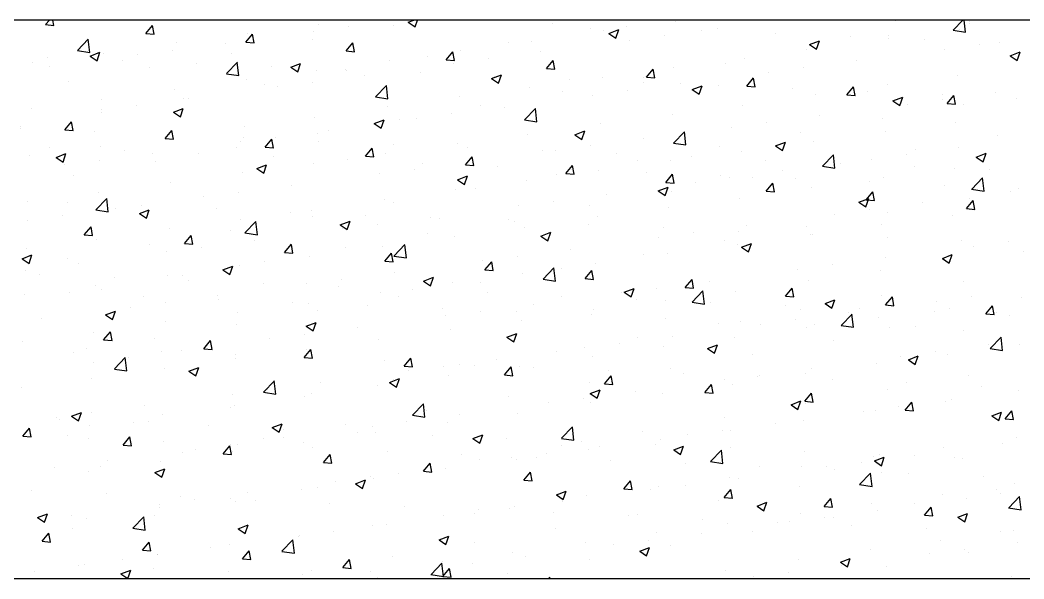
# Model space of a CAD drawing. Header units: millimetres. Extents: x 331487 to 517269, y 198509 to 399936.
# Drawn here: x 430944 to 431663, y 339696 to 340096 of the extents above; entities that cross this region are included whole.
import ezdxf

# ---------------------------------------------------------------- set-up
doc = ezdxf.new("R2010")
doc.units = ezdxf.units.MM
doc.header["$MEASUREMENT"] = 0
doc.layers.add('COLUMN', color=6, linetype='Continuous')

msp = doc.modelspace()

# ---------------------------------------------------------------- linework, layer by layer
at = {"layer": 'COLUMN'}
for p, q in [((448979.83, 340095.96), (420204.35, 340095.96)), ((448984.26, 339695.96), (420604.35, 339695.96))]:
    msp.add_line(p, q, dxfattribs=at)
at = {"layer": 'COLUMN', "color": 2, "linetype": 'Continuous'}
for p, q in [((430962.67, 340092.69), (430965.41, 340095.96)), ((430962.67, 340092.69), (430968.65, 340092.17)), ((430968.64, 340092.16), (430967.94, 340095.96)), ((431034.39, 340086.42), (431039.21, 340092.16)), ((431040.37, 340085.89), (431039.21, 340092.16)), ((431157.99, 340093.07), (431157.99, 340093.07)), ((431212.18, 340091.95), (431212.18, 340091.95)), ((431222.36, 340094.45), (431226.28, 340095.96)), ((431222.36, 340094.45), (431227.34, 340091.1)), ((431227.33, 340091.1), (431228.97, 340095.96)), ((431271.96, 340095.56), (431271.96, 340095.56)), ((431325.34, 340093.3), (431325.34, 340093.3)), ((431413.85, 340095.26), (431413.85, 340095.26)), ((431571.17, 340095.46), (431571.17, 340095.46)), ((431612.58, 340088.83), (431619.42, 340095.96)), ((431621.44, 340087.42), (431620.45, 340095.96)), ((431624.25, 340095.06), (431624.25, 340095.06)), ((431624.55, 340093.2), (431624.55, 340093.2)), ((431034.39, 340086.42), (431040.37, 340085.89)), ((431106.12, 340080.14), (431110.94, 340085.89)), ((431107.48, 340086.67), (431107.48, 340086.67)), ((431112.09, 340079.61), (431110.94, 340085.88)), ((431154.78, 340087.74), (431154.78, 340087.74)), ((431179.82, 340091.04), (431179.82, 340091.04)), ((431352.78, 340090.02), (431352.78, 340090.02)), ((431362.51, 340088.22), (431362.51, 340088.22)), ((431366.08, 340086.44), (431373.08, 340089.13)), ((431366.08, 340086.44), (431371.05, 340083.09)), ((431371.05, 340083.09), (431373.07, 340089.13)), ((431378.72, 340091.05), (431378.72, 340091.05)), ((431405.63, 340084.79), (431405.63, 340084.79)), ((431432.1, 340088.79), (431432.1, 340088.79)), ((431443.51, 340089.77), (431443.51, 340089.77)), ((431485.49, 340086.54), (431485.49, 340086.54)), ((431538.87, 340084.28), (431538.87, 340084.28)), ((431565.93, 340085.05), (431565.93, 340085.05)), ((431612.55, 340088.79), (431621.44, 340087.41)), ((431616.94, 340089.32), (431616.94, 340089.32)), ((430985.49, 340074.18), (430993.28, 340082.29)), ((430994.35, 340072.76), (430993.25, 340082.26)), ((431056.14, 340079.63), (431056.14, 340079.63)), ((431091.63, 340079.43), (431091.63, 340079.43)), ((431106.12, 340080.14), (431112.1, 340079.62)), ((431153.87, 340081.94), (431153.87, 340081.94)), ((431177.85, 340073.87), (431182.67, 340079.61)), ((431183.82, 340073.34), (431182.66, 340079.6)), ((431294.46, 340080.01), (431294.46, 340080.01)), ((431310.57, 340080.73), (431310.57, 340080.73)), ((431380.6, 340081.49), (431380.6, 340081.49)), ((431509.79, 340078.44), (431516.79, 340081.12)), ((431509.79, 340078.44), (431514.76, 340075.08)), ((431514.76, 340075.08), (431516.79, 340081.12)), ((431566.43, 340082.91), (431566.43, 340082.91)), ((431592.25, 340082.03), (431592.25, 340082.03)), ((431631.45, 340078.54), (431631.45, 340078.54)), ((431645.63, 340079.77), (431645.63, 340079.77)), ((430985.46, 340074.14), (430994.35, 340072.76)), ((430994.63, 340070.21), (431001.63, 340072.9)), ((430994.63, 340070.21), (430999.6, 340066.85)), ((430999.6, 340066.85), (431001.63, 340072.9)), ((431004.2, 340072.13), (431004.2, 340072.13)), ((431028.72, 340071.14), (431028.72, 340071.14)), ((431053.75, 340074.44), (431053.75, 340074.44)), ((431095.55, 340071.93), (431095.55, 340071.93)), ((431177.85, 340073.87), (431183.82, 340073.34)), ((431236.15, 340070), (431236.15, 340070)), ((431249.57, 340067.59), (431254.39, 340073.34)), ((431255.55, 340067.06), (431254.39, 340073.33)), ((431260.06, 340074.32), (431260.06, 340074.32)), ((431317.44, 340073.18), (431317.44, 340073.18)), ((431507.61, 340075.04), (431507.61, 340075.04)), ((431515.09, 340075.87), (431515.09, 340075.87)), ((431606.42, 340075.24), (431606.42, 340075.24)), ((431653.5, 340070.43), (431660.5, 340073.12)), ((431653.5, 340070.43), (431658.48, 340067.07)), ((431658.47, 340067.07), (431660.5, 340073.11)), ((430953.69, 340065.73), (430953.69, 340065.73)), ((430964.07, 340069.44), (430964.07, 340069.44)), ((430965.56, 340062.83), (430965.56, 340062.83)), ((431017.45, 340067.18), (431017.45, 340067.18)), ((431070.83, 340064.93), (431070.83, 340064.93)), ((431092.22, 340057.62), (431100.01, 340065.74)), ((431101.08, 340056.21), (431099.97, 340065.71)), ((431124.21, 340062.67), (431124.21, 340062.67)), ((431138.34, 340062.2), (431145.34, 340064.89)), ((431143.31, 340058.84), (431145.34, 340064.89)), ((431208.72, 340067.28), (431208.72, 340067.28)), ((431249.57, 340067.59), (431255.55, 340067.07)), ((431254.54, 340064.89), (431254.54, 340064.89)), ((431279.57, 340068.19), (431279.57, 340068.19)), ((431321.3, 340061.31), (431326.12, 340067.06)), ((431327.27, 340060.79), (431326.12, 340067.05)), ((431449.29, 340065.03), (431449.29, 340065.03)), ((431463.15, 340068.38), (431463.15, 340068.38)), ((431543.26, 340066.93), (431543.26, 340066.93)), ((431037.23, 340061.92), (431037.23, 340061.92)), ((431092.18, 340057.59), (431101.08, 340056.21)), ((431138.34, 340062.2), (431143.32, 340058.85)), ((431156.78, 340059.78), (431156.78, 340059.78)), ((431177.59, 340060.42), (431177.59, 340060.42)), ((431177.83, 340059.99), (431177.83, 340059.99)), ((431191.38, 340056.58), (431191.38, 340056.58)), ((431230.98, 340058.16), (431230.98, 340058.16)), ((431282.05, 340054.19), (431289.06, 340056.88)), ((431284.36, 340055.9), (431284.36, 340055.9)), ((431287.02, 340050.84), (431289.05, 340056.88)), ((431321.3, 340061.31), (431327.28, 340060.79)), ((431393.02, 340055.04), (431397.84, 340060.78)), ((431399, 340054.51), (431397.84, 340060.78)), ((431412.64, 340061.97), (431412.64, 340061.97)), ((431480.35, 340058.65), (431480.35, 340058.65)), ((431505.39, 340061.94), (431505.39, 340061.94)), ((431615.72, 340056.03), (431615.72, 340056.03)), ((430978.91, 340051.91), (430978.91, 340051.91)), ((431106.27, 340053.38), (431106.27, 340053.38)), ((431119.51, 340049.98), (431119.51, 340049.98)), ((431128.47, 340048.3), (431128.47, 340048.3)), ((431153.51, 340051.59), (431153.51, 340051.59)), ((431198.94, 340041.07), (431206.73, 340049.19)), ((431207.8, 340039.66), (431206.7, 340049.16)), ((431282.05, 340054.19), (431287.03, 340050.84)), ((431337.74, 340053.65), (431337.74, 340053.65)), ((431361.29, 340054.93), (431361.29, 340054.93)), ((431390.97, 340055.02), (431390.97, 340055.02)), ((431391.12, 340051.39), (431391.12, 340051.39)), ((431393.02, 340055.04), (431399, 340054.52)), ((431417.2, 340050.33), (431417.2, 340050.33)), ((431425.77, 340046.18), (431432.77, 340048.87)), ((431430.74, 340042.83), (431432.77, 340048.87)), ((431444.51, 340049.14), (431444.51, 340049.14)), ((431464.75, 340048.76), (431469.57, 340054.51)), ((431464.75, 340048.76), (431470.73, 340048.24)), ((431470.73, 340048.24), (431469.57, 340054.5)), ((431536.48, 340042.49), (431541.3, 340048.23)), ((431565.21, 340049.63), (431565.21, 340049.63)), ((431054.92, 340046.34), (431054.92, 340046.34)), ((431309.35, 340047.44), (431309.35, 340047.44)), ((431332.66, 340045.01), (431332.66, 340045.01)), ((431354.29, 340042.05), (431354.29, 340042.05)), ((431379.33, 340045.35), (431379.33, 340045.35)), ((431425.77, 340046.18), (431430.74, 340042.83)), ((431497.89, 340046.88), (431497.89, 340046.88)), ((431513.87, 340042.58), (431513.87, 340042.58)), ((431536.48, 340042.49), (431542.45, 340041.97)), ((431542.45, 340041.96), (431541.29, 340048.23)), ((431551.27, 340044.63), (431551.27, 340044.63)), ((431604.65, 340042.37), (431604.65, 340042.37)), ((431608.2, 340036.21), (431613.02, 340041.96)), ((431614.18, 340035.69), (431613.02, 340041.95)), ((431643.02, 340044.08), (431643.02, 340044.08)), ((431002.98, 340038.84), (431002.98, 340038.84)), ((431027.45, 340035), (431027.45, 340035)), ((431061.19, 340039.96), (431061.19, 340039.96)), ((431065.32, 340039.98), (431065.32, 340039.98)), ((431198.91, 340041.04), (431207.8, 340039.66)), ((431207.5, 340033.99), (431207.5, 340033.99)), ((431258.84, 340041.03), (431258.84, 340041.03)), ((431274.34, 340035), (431274.34, 340035)), ((431461.93, 340035.09), (431461.93, 340035.09)), ((431569.48, 340038.17), (431576.48, 340040.86)), ((431569.48, 340038.17), (431574.45, 340034.82)), ((431574.45, 340034.82), (431576.48, 340040.86)), ((431580.11, 340035.8), (431580.11, 340035.8)), ((431605.14, 340039.1), (431605.14, 340039.1)), ((431608.2, 340036.21), (431614.18, 340035.69)), ((431620.12, 340035.4), (431620.12, 340035.4)), ((431658.03, 340040.12), (431658.03, 340040.12)), ((430952.47, 340032.44), (430952.47, 340032.44)), ((431002.41, 340031.7), (431002.41, 340031.7)), ((431002.87, 340029.95), (431002.87, 340029.95)), ((431054.32, 340029.95), (431061.32, 340032.64)), ((431054.32, 340029.95), (431059.29, 340026.59)), ((431059.29, 340026.59), (431061.32, 340032.63)), ((431253.26, 340028.75), (431253.26, 340028.75)), ((431291.14, 340033.74), (431291.14, 340033.74)), ((431305.67, 340024.52), (431313.45, 340032.64)), ((431314.53, 340023.11), (431313.42, 340032.6)), ((431411.42, 340028.69), (431411.42, 340028.69)), ((431516.95, 340027.49), (431516.95, 340027.49)), ((430944.55, 340019.94), (430944.55, 340019.94)), ((430976.54, 340017.47), (430981.36, 340023.22)), ((430982.52, 340016.94), (430981.36, 340023.21)), ((431105.05, 340020.09), (431105.05, 340020.09)), ((431155.56, 340026.5), (431155.56, 340026.5)), ((431198.03, 340021.94), (431205.03, 340024.63)), ((431198.03, 340021.94), (431203.01, 340018.58)), ((431203, 340018.58), (431205.03, 340024.63)), ((431216.02, 340024.99), (431216.02, 340024.99)), ((431228.23, 340025.45), (431228.23, 340025.45)), ((431305.63, 340024.49), (431314.53, 340023.11)), ((431360.08, 340021.64), (431360.08, 340021.64)), ((431479.08, 340022.5), (431479.08, 340022.5)), ((431561.8, 340025.39), (431561.8, 340025.39)), ((431614.51, 340022.74), (431614.51, 340022.74)), ((430944.59, 340018.34), (430944.59, 340018.34)), ((430976.54, 340017.47), (430982.52, 340016.95)), ((430997.97, 340016.08), (430997.97, 340016.08)), ((431048.27, 340011.2), (431053.09, 340016.94)), ((431051.36, 340013.83), (431051.36, 340013.83)), ((431054.24, 340010.67), (431053.09, 340016.94)), ((431053.71, 340013.05), (431053.71, 340013.05)), ((431157.7, 340014.98), (431157.7, 340014.98)), ((431165.07, 340017.14), (431165.07, 340017.14)), ((431308.14, 340014.15), (431308.14, 340014.15)), ((431341.74, 340013.93), (431348.75, 340016.62)), ((431341.74, 340013.93), (431346.72, 340010.57)), ((431346.72, 340010.57), (431348.74, 340016.62)), ((431412.39, 340007.97), (431420.18, 340016.09)), ((431421.25, 340006.56), (431420.14, 340016.05)), ((431454.05, 340019.21), (431454.05, 340019.21)), ((431503.48, 340015.38), (431503.48, 340015.38)), ((431564, 340016.34), (431564, 340016.34)), ((431644.08, 340013.44), (431644.08, 340013.44)), ((431001.77, 340005.55), (431001.77, 340005.55)), ((431048.27, 340011.2), (431054.25, 340010.67)), ((431102.17, 340008.86), (431102.17, 340008.86)), ((431104.74, 340011.57), (431104.74, 340011.57)), ((431119.99, 340004.92), (431124.82, 340010.67)), ((431125.97, 340004.39), (431124.81, 340010.66)), ((431127.2, 340012.15), (431127.2, 340012.15)), ((431158.12, 340009.32), (431158.12, 340009.32)), ((431211.5, 340007.06), (431211.5, 340007.06)), ((431257.63, 340007.74), (431257.63, 340007.74)), ((431353.02, 340005.9), (431353.02, 340005.9)), ((431390.89, 340010.89), (431390.89, 340010.89)), ((431412.36, 340007.93), (431421.25, 340006.55)), ((431445.16, 340005.37), (431445.16, 340005.37)), ((431485.46, 340005.92), (431492.46, 340008.61)), ((431485.46, 340005.92), (431490.43, 340002.57)), ((431490.43, 340002.56), (431492.46, 340008.61)), ((431512.65, 340009.3), (431512.65, 340009.3)), ((430951.26, 339999.15), (430951.26, 339999.15)), ((430965.68, 340004.91), (430965.68, 340004.91)), ((430970.3, 339997.69), (430977.3, 340000.38)), ((430975.27, 339994.34), (430977.29, 340000.38)), ((431019.06, 340002.65), (431019.06, 340002.65)), ((431039.01, 340000.54), (431039.01, 340000.54)), ((431072.44, 340000.39), (431072.44, 340000.39)), ((431099.38, 340004.97), (431099.38, 340004.97)), ((431120, 340004.92), (431125.97, 340004.4)), ((431125.82, 339998.14), (431125.82, 339998.14)), ((431191.72, 339998.65), (431196.54, 340004.39)), ((431191.72, 339998.65), (431197.7, 339998.12)), ((431197.7, 339998.12), (431196.54, 340004.39)), ((431206.28, 340000.7), (431206.28, 340000.7)), ((431263.45, 339992.37), (431268.27, 339998.12)), ((431264.89, 340004.81), (431264.89, 340004.81)), ((431269.42, 339991.84), (431268.27, 339998.11)), ((431318.27, 340002.55), (431318.27, 340002.55)), ((431327.98, 340002.61), (431327.98, 340002.61)), ((431371.65, 340000.29), (431371.65, 340000.29)), ((431425.03, 339998.04), (431425.03, 339998.04)), ((431460.72, 340001.8), (431460.72, 340001.8)), ((431519.11, 339991.42), (431526.9, 339999.53)), ((431527.97, 339990), (431526.87, 339999.5)), ((431578.84, 339999.66), (431578.84, 339999.66)), ((431585.76, 340003.43), (431585.76, 340003.43)), ((431616.71, 340004.64), (431616.71, 340004.64)), ((431629.17, 339997.91), (431636.17, 340000.6)), ((431629.17, 339997.91), (431634.14, 339994.56)), ((431634.14, 339994.56), (431636.17, 340000.6)), ((430970.3, 339997.69), (430975.27, 339994.34)), ((430976.11, 339992.26), (430976.11, 339992.26)), ((431001.14, 339995.56), (431001.14, 339995.56)), ((431041.06, 339994.96), (431041.06, 339994.96)), ((431114.01, 339989.69), (431121.01, 339992.37)), ((431118.98, 339986.33), (431121.01, 339992.37)), ((431154.35, 339993.21), (431154.35, 339993.21)), ((431179.21, 339995.88), (431179.21, 339995.88)), ((431232.59, 339993.63), (431232.59, 339993.63)), ((431263.45, 339992.37), (431269.42, 339991.85)), ((431264.83, 339994.29), (431264.83, 339994.29)), ((431285.97, 339991.37), (431285.97, 339991.37)), ((431335.17, 339986.1), (431339.99, 339991.84)), ((431341.15, 339985.57), (431339.99, 339991.84)), ((431386.85, 339995.36), (431386.85, 339995.36)), ((431410.2, 339995.4), (431410.2, 339995.4)), ((431478.41, 339995.78), (431478.41, 339995.78)), ((431519.08, 339991.38), (431527.97, 339990)), ((431527.44, 339993.42), (431527.44, 339993.42)), ((431531.8, 339993.53), (431531.8, 339993.53)), ((431553.8, 339996.36), (431553.8, 339996.36)), ((431585.18, 339991.27), (431585.18, 339991.27)), ((430982.74, 339984.95), (430982.74, 339984.95)), ((431103.83, 339986.8), (431103.83, 339986.8)), ((431114.01, 339989.69), (431118.98, 339986.33)), ((431201.92, 339986.01), (431201.92, 339986.01)), ((431226.96, 339989.31), (431226.96, 339989.31)), ((431257.72, 339981.68), (431264.72, 339984.36)), ((431262.69, 339978.32), (431264.72, 339984.36)), ((431328.53, 339985.34), (431328.53, 339985.34)), ((431335.17, 339986.1), (431341.15, 339985.57)), ((431339.35, 339989.12), (431339.35, 339989.12)), ((431358.86, 339988.35), (431358.86, 339988.35)), ((431392.73, 339986.86), (431392.73, 339986.86)), ((431406.9, 339979.82), (431411.72, 339985.57)), ((431412.87, 339979.29), (431411.72, 339985.56)), ((431446.12, 339984.61), (431446.12, 339984.61)), ((431490.65, 339988.05), (431490.65, 339988.05)), ((431613.29, 339989.45), (431613.29, 339989.45)), ((431638.56, 339989.02), (431638.56, 339989.02)), ((431052.49, 339979.76), (431052.49, 339979.76)), ((431138.77, 339977.7), (431138.77, 339977.7)), ((431257.72, 339981.68), (431262.7, 339978.32)), ((431306.92, 339980.86), (431306.92, 339980.86)), ((431401.43, 339973.67), (431408.44, 339976.36)), ((431406.41, 339970.31), (431408.43, 339976.35)), ((431406.9, 339979.82), (431412.88, 339979.3)), ((431427.74, 339979.76), (431427.74, 339979.76)), ((431452.77, 339983.06), (431452.77, 339983.06)), ((431469.13, 339983.41), (431469.13, 339983.41)), ((431478.63, 339973.54), (431483.45, 339979.29)), ((431484.6, 339973.02), (431483.44, 339979.28)), ((431499.5, 339982.35), (431499.5, 339982.35)), ((431552.88, 339980.1), (431552.88, 339980.1)), ((431562.78, 339983.05), (431562.78, 339983.05)), ((431606.26, 339977.84), (431606.26, 339977.84)), ((431625.84, 339974.87), (431633.63, 339982.98)), ((431634.7, 339973.45), (431633.59, 339982.95)), ((431000.55, 339972.27), (431000.55, 339972.27)), ((431075.86, 339969.42), (431075.86, 339969.42)), ((431100.89, 339972.71), (431100.89, 339972.71)), ((431256.41, 339974.46), (431256.41, 339974.46)), ((431270.21, 339975.33), (431270.21, 339975.33)), ((431364.59, 339971.45), (431364.59, 339971.45)), ((431401.44, 339973.67), (431406.41, 339970.31)), ((431410.81, 339973.4), (431410.81, 339973.4)), ((431478.63, 339973.54), (431484.6, 339973.02)), ((431511.44, 339976.01), (431511.44, 339976.01)), ((431550.35, 339967.27), (431555.17, 339973.02)), ((431556.33, 339966.74), (431555.17, 339973.01)), ((431625.8, 339974.83), (431634.7, 339973.45)), ((431653.56, 339973.52), (431653.56, 339973.52)), ((431659.65, 339975.58), (431659.65, 339975.58)), ((430950.04, 339965.86), (430950.04, 339965.86)), ((430978.08, 339965.25), (430978.08, 339965.25)), ((430998.75, 339960.21), (431006.54, 339968.33)), ((431007.61, 339958.8), (431006.51, 339968.3)), ((431031.46, 339963), (431031.46, 339963)), ((431205.07, 339967.41), (431205.07, 339967.41)), ((431211.89, 339965.32), (431211.89, 339965.32)), ((431301.68, 339963.17), (431301.68, 339963.17)), ((431326.71, 339966.46), (431326.71, 339966.46)), ((431352.49, 339963.39), (431352.49, 339963.39)), ((431408.99, 339962.11), (431408.99, 339962.11)), ((431459.5, 339968.51), (431459.5, 339968.51)), ((431545.15, 339965.66), (431552.15, 339968.35)), ((431545.15, 339965.66), (431550.12, 339962.3)), ((431550.12, 339962.3), (431552.15, 339968.35)), ((431550.35, 339967.27), (431556.33, 339966.75)), ((431590.4, 339965.2), (431590.4, 339965.2)), ((431622.08, 339960.99), (431626.9, 339966.74)), ((431623.95, 339968.43), (431623.95, 339968.43)), ((431628.05, 339960.47), (431626.9, 339966.73)), ((430974.83, 339956.12), (430974.83, 339956.12)), ((430998.72, 339960.18), (431007.61, 339958.8)), ((431012.71, 339961.1), (431012.71, 339961.1)), ((431029.99, 339957.43), (431036.99, 339960.12)), ((431029.99, 339957.43), (431034.96, 339954.08)), ((431034.96, 339954.08), (431036.99, 339960.12)), ((431084.84, 339960.74), (431084.84, 339960.74)), ((431138.23, 339958.49), (431138.23, 339958.49)), ((431153.13, 339959.92), (431153.13, 339959.92)), ((431153.57, 339955.31), (431153.57, 339955.31)), ((431191.61, 339956.23), (431191.61, 339956.23)), ((431238.52, 339954.85), (431238.52, 339954.85)), ((431357.65, 339955.07), (431357.65, 339955.07)), ((431527.5, 339956.92), (431527.5, 339956.92)), ((431552.53, 339960.22), (431552.53, 339960.22)), ((431565.64, 339958.42), (431565.64, 339958.42)), ((431612.08, 339956.16), (431612.08, 339956.16)), ((431622.08, 339960.99), (431628.05, 339960.47)), ((430949.8, 339952.82), (430949.8, 339952.82)), ((430990.42, 339942.25), (430995.24, 339948)), ((430996.39, 339941.72), (430995.24, 339947.99)), ((431102.62, 339953.51), (431102.62, 339953.51)), ((431105.47, 339943.66), (431113.26, 339951.78)), ((431114.34, 339942.25), (431113.23, 339951.74)), ((431173.7, 339949.42), (431180.7, 339952.11)), ((431173.7, 339949.42), (431178.67, 339946.07)), ((431178.67, 339946.07), (431180.7, 339952.11)), ((431200.65, 339949.87), (431200.65, 339949.87)), ((431244.99, 339953.97), (431244.99, 339953.97)), ((431294.17, 339953.38), (431294.17, 339953.38)), ((431298.37, 339951.72), (431298.37, 339951.72)), ((431351.75, 339949.46), (431351.75, 339949.46)), ((431464.34, 339948.6), (431464.34, 339948.6)), ((431507.32, 339948.41), (431507.32, 339948.41)), ((431561.57, 339949.76), (431561.57, 339949.76)), ((430990.42, 339942.25), (430996.4, 339941.73)), ((431051.28, 339946.47), (431051.28, 339946.47)), ((431062.14, 339935.98), (431066.96, 339941.72)), ((431068.12, 339935.45), (431066.96, 339941.72)), ((431095.25, 339945.3), (431095.25, 339945.3)), ((431105.44, 339943.63), (431114.34, 339942.25)), ((431175.62, 339946.57), (431175.62, 339946.57)), ((431235.85, 339943.37), (431235.85, 339943.37)), ((431255.2, 339941.17), (431255.2, 339941.17)), ((431305.71, 339947.57), (431305.71, 339947.57)), ((431317.41, 339941.41), (431324.41, 339944.1)), ((431317.41, 339941.41), (431322.39, 339938.06)), ((431322.38, 339938.06), (431324.41, 339944.1)), ((431405.14, 339947.21), (431405.14, 339947.21)), ((431426.47, 339943.62), (431426.47, 339943.62)), ((431458.52, 339944.95), (431458.52, 339944.95)), ((431510.22, 339942.72), (431510.22, 339942.72)), ((431511.9, 339942.7), (431511.9, 339942.7)), ((431565.28, 339940.44), (431565.28, 339940.44)), ((430999.34, 339938.98), (430999.34, 339938.98)), ((431036.93, 339935.29), (431036.93, 339935.29)), ((431062.14, 339935.98), (431068.12, 339935.45)), ((431074.59, 339933.27), (431074.59, 339933.27)), ((431112.46, 339938.26), (431112.46, 339938.26)), ((431133.87, 339929.7), (431138.69, 339935.45)), ((431139.85, 339929.17), (431138.69, 339935.44)), ((431177.53, 339933.36), (431177.53, 339933.36)), ((431203.85, 339934.12), (431203.85, 339934.12)), ((431212.2, 339927.11), (431219.99, 339935.23)), ((431221.06, 339925.7), (431219.95, 339935.19)), ((431401.43, 339940.32), (431401.43, 339940.32)), ((431449, 339938.4), (431449, 339938.4)), ((431458.28, 339935.22), (431458.28, 339935.22)), ((431461.13, 339933.41), (431468.13, 339936.09)), ((431461.13, 339933.41), (431466.1, 339930.05)), ((431466.1, 339930.05), (431468.12, 339936.09)), ((431618.67, 339938.19), (431618.67, 339938.19)), ((431627.25, 339934.07), (431627.25, 339934.07)), ((431652.28, 339937.37), (431652.28, 339937.37)), ((430945.96, 339925.18), (430952.97, 339927.87)), ((430948.83, 339932.57), (430948.83, 339932.57)), ((430950.94, 339921.82), (430952.96, 339927.87)), ((431049.55, 339929.97), (431049.55, 339929.97)), ((431133.87, 339929.7), (431139.85, 339929.18)), ((431151.91, 339926.63), (431151.91, 339926.63)), ((431205.6, 339923.43), (431210.42, 339929.17)), ((431211.57, 339922.9), (431210.41, 339929.17)), ((431212.17, 339927.07), (431221.06, 339925.69)), ((431300.4, 339927.02), (431300.4, 339927.02)), ((431338.28, 339932.01), (431338.28, 339932.01)), ((431390.68, 339928.39), (431390.68, 339928.39)), ((431407.77, 339928.82), (431407.77, 339928.82)), ((431604.84, 339925.4), (431611.84, 339928.09)), ((431609.81, 339922.04), (431611.84, 339928.08)), ((431662.8, 339930.37), (431662.8, 339930.37)), ((430945.96, 339925.18), (430950.94, 339921.82)), ((430978.62, 339925.28), (430978.62, 339925.28)), ((430986.4, 339921.66), (430986.4, 339921.66)), ((431089.68, 339917.17), (431096.68, 339919.86)), ((431094.65, 339913.81), (431096.68, 339919.86)), ((431101.4, 339920.23), (431101.4, 339920.23)), ((431119.21, 339923.35), (431119.21, 339923.35)), ((431205.6, 339923.43), (431211.57, 339922.9)), ((431275.37, 339923.73), (431275.37, 339923.73)), ((431277.32, 339917.15), (431282.14, 339922.9)), ((431283.3, 339916.62), (431282.14, 339922.89)), ((431356.43, 339921.78), (431356.43, 339921.78)), ((431526.22, 339920.77), (431526.22, 339920.77)), ((431564.1, 339925.76), (431564.1, 339925.76)), ((431604.84, 339925.4), (431609.81, 339922.04)), ((431610.86, 339922.87), (431610.86, 339922.87)), ((430948.53, 339916.67), (430948.53, 339916.67)), ((430958.61, 339914.15), (430958.61, 339914.15)), ((431011.99, 339911.9), (431011.99, 339911.9)), ((431050.06, 339913.18), (431050.06, 339913.18)), ((431060.9, 339913.34), (431060.9, 339913.34)), ((431089.68, 339917.17), (431094.65, 339913.82)), ((431212.22, 339915.41), (431212.22, 339915.41)), ((431233.39, 339909.16), (431240.39, 339911.85)), ((431238.36, 339905.81), (431240.39, 339911.85)), ((431277.32, 339917.15), (431283.3, 339916.63)), ((431304.49, 339914.28), (431304.49, 339914.28)), ((431318.92, 339910.56), (431326.71, 339918.67)), ((431327.78, 339909.14), (431326.68, 339918.64)), ((431332.36, 339918.38), (431332.36, 339918.38)), ((431349.05, 339910.88), (431353.87, 339916.62)), ((431355.02, 339910.35), (431353.87, 339916.62)), ((431501.19, 339917.48), (431501.19, 339917.48)), ((431560.35, 339916.47), (431560.35, 339916.47)), ((430998.12, 339905.69), (430998.12, 339905.69)), ((431065.37, 339909.64), (431065.37, 339909.64)), ((431118.75, 339907.39), (431118.75, 339907.39)), ((431149.31, 339907.13), (431149.31, 339907.13)), ((431172.13, 339905.13), (431172.13, 339905.13)), ((431174.34, 339910.43), (431174.34, 339910.43)), ((431233.39, 339909.16), (431238.36, 339905.81)), ((431253.98, 339907.88), (431253.98, 339907.88)), ((431274.04, 339908.37), (431274.04, 339908.37)), ((431318.89, 339910.52), (431327.78, 339909.14)), ((431349.05, 339910.88), (431355.03, 339910.35)), ((431420.77, 339904.6), (431425.6, 339910.35)), ((431420.77, 339904.6), (431426.75, 339904.08)), ((431426.75, 339904.07), (431425.59, 339910.34)), ((431438.03, 339909.16), (431438.03, 339909.16)), ((431509.01, 339909.43), (431509.01, 339909.43)), ((431619.83, 339908.77), (431619.83, 339908.77)), ((430947.61, 339899.28), (430947.61, 339899.28)), ((430979.69, 339900.72), (430979.69, 339900.72)), ((431002.58, 339903.32), (431002.58, 339903.32)), ((431033.07, 339898.46), (431033.07, 339898.46)), ((431086.15, 339898.82), (431086.15, 339898.82)), ((431202.64, 339900.84), (431202.64, 339900.84)), ((431215.72, 339898.36), (431215.72, 339898.36)), ((431225.52, 339902.87), (431225.52, 339902.87)), ((431278.9, 339900.62), (431278.9, 339900.62)), ((431332.28, 339898.36), (431332.28, 339898.36)), ((431375.13, 339900.88), (431375.13, 339900.88)), ((431377.1, 339901.15), (431384.11, 339903.84)), ((431377.1, 339901.15), (431382.08, 339897.8)), ((431382.07, 339897.8), (431384.1, 339903.84)), ((431400.16, 339904.18), (431400.16, 339904.18)), ((431425.65, 339894.01), (431433.44, 339902.12)), ((431434.51, 339892.59), (431433.4, 339902.09)), ((431457.07, 339901.93), (431457.07, 339901.93)), ((431492.5, 339898.33), (431497.32, 339904.07)), ((431492.5, 339898.33), (431498.48, 339897.8)), ((431498.48, 339897.8), (431497.32, 339904.07)), ((431561.51, 339898.76), (431561.51, 339898.76)), ((431564.23, 339892.05), (431569.05, 339897.8)), ((431570.2, 339891.52), (431569.05, 339897.79)), ((431625.98, 339897.93), (431625.98, 339897.93)), ((431023.25, 339890.53), (431023.25, 339890.53)), ((431048.28, 339893.83), (431048.28, 339893.83)), ((431086.45, 339896.21), (431086.45, 339896.21)), ((431139.84, 339893.95), (431139.84, 339893.95)), ((431150.7, 339893.34), (431150.7, 339893.34)), ((431193.22, 339891.7), (431193.22, 339891.7)), ((431311.97, 339892.57), (431311.97, 339892.57)), ((431385.66, 339896.11), (431385.66, 339896.11)), ((431406.56, 339895.53), (431406.56, 339895.53)), ((431425.61, 339893.97), (431434.51, 339892.59)), ((431439.05, 339893.85), (431439.05, 339893.85)), ((431492.43, 339891.6), (431492.43, 339891.6)), ((431520.82, 339893.14), (431527.82, 339895.83)), ((431520.82, 339893.14), (431525.79, 339889.79)), ((431525.79, 339889.79), (431527.81, 339895.83)), ((431564.23, 339892.05), (431570.2, 339891.53)), ((431600.94, 339894.63), (431600.94, 339894.63)), ((431635.95, 339885.78), (431640.77, 339891.52)), ((431641.93, 339885.25), (431640.77, 339891.52)), ((431661.58, 339897.08), (431661.58, 339897.08)), ((431005.66, 339884.92), (431012.66, 339887.61)), ((431005.66, 339884.92), (431010.63, 339881.56)), ((431010.63, 339881.56), (431012.65, 339887.6)), ((431100.19, 339886.94), (431100.19, 339886.94)), ((431157.4, 339888.35), (431157.4, 339888.35)), ((431246.6, 339889.44), (431246.6, 339889.44)), ((431249.06, 339884.29), (431249.06, 339884.29)), ((431274.1, 339887.58), (431274.1, 339887.58)), ((431299.98, 339887.19), (431299.98, 339887.19)), ((431353.37, 339884.93), (431353.37, 339884.93)), ((431355.21, 339888.49), (431355.21, 339888.49)), ((431503.19, 339888.75), (431503.19, 339888.75)), ((431532.37, 339877.45), (431540.16, 339885.57)), ((431537.79, 339886.32), (431537.79, 339886.32)), ((431541.23, 339876.04), (431540.13, 339885.54)), ((431545.81, 339889.34), (431545.81, 339889.34)), ((431559.13, 339883.18), (431559.13, 339883.18)), ((431599.19, 339887.09), (431599.19, 339887.09)), ((431609.64, 339889.58), (431609.64, 339889.58)), ((431635.95, 339885.78), (431641.93, 339885.25)), ((431643.79, 339886.81), (431643.79, 339886.81)), ((431652.57, 339884.83), (431652.57, 339884.83)), ((430960.09, 339882.22), (430960.09, 339882.22)), ((431048.84, 339879.89), (431048.84, 339879.89)), ((431099.09, 339878.34), (431099.09, 339878.34)), ((431149.37, 339876.91), (431156.37, 339879.6)), ((431149.37, 339876.91), (431154.34, 339873.55)), ((431154.34, 339873.55), (431156.37, 339879.6)), ((431185.91, 339875.97), (431185.91, 339875.97)), ((431303.27, 339880.99), (431303.27, 339880.99)), ((431406.75, 339882.68), (431406.75, 339882.68)), ((431444.87, 339878.74), (431444.87, 339878.74)), ((431460.13, 339880.42), (431460.13, 339880.42)), ((431474.88, 339878.04), (431474.88, 339878.04)), ((431499.92, 339881.33), (431499.92, 339881.33)), ((431507.79, 339876.14), (431507.79, 339876.14)), ((431513.51, 339878.16), (431513.51, 339878.16)), ((431532.34, 339877.42), (431541.23, 339876.04)), ((431566.89, 339875.91), (431566.89, 339875.91)), ((431585.47, 339876.8), (431585.47, 339876.8)), ((430996.9, 339872.4), (430996.9, 339872.4)), ((431004.29, 339867.03), (431009.11, 339872.78)), ((431010.27, 339866.5), (431009.11, 339872.77)), ((431148.04, 339870.98), (431148.04, 339870.98)), ((431252.76, 339874.59), (431252.76, 339874.59)), ((431293.08, 339868.9), (431300.08, 339871.59)), ((431293.08, 339868.9), (431298.06, 339865.54)), ((431298.05, 339865.54), (431300.08, 339871.59)), ((431386.55, 339868.73), (431386.55, 339868.73)), ((431411.73, 339869.72), (431411.73, 339869.72)), ((431455.85, 339868.64), (431455.85, 339868.64)), ((431620.28, 339873.65), (431620.28, 339873.65)), ((431639.1, 339860.9), (431646.88, 339869.02)), ((431647.96, 339859.49), (431646.85, 339868.98)), ((430946.39, 339866), (430946.39, 339866)), ((431004.29, 339867.03), (431010.27, 339866.51)), ((431040.77, 339868.33), (431040.77, 339868.33)), ((431076.02, 339860.76), (431080.84, 339866.5)), ((431081.99, 339860.23), (431080.84, 339866.5)), ((431123, 339867.69), (431123, 339867.69)), ((431201.42, 339867.55), (431201.42, 339867.55)), ((431348.82, 339861.44), (431348.82, 339861.44)), ((431373.85, 339864.74), (431373.85, 339864.74)), ((431405.34, 339862.24), (431405.34, 339862.24)), ((431436.79, 339860.89), (431443.8, 339863.58)), ((431441.77, 339857.53), (431443.79, 339863.58)), ((431527.15, 339866.79), (431527.15, 339866.79)), ((431637.54, 339863.47), (431637.54, 339863.47)), ((431660.37, 339863.79), (431660.37, 339863.79)), ((430982.45, 339858.32), (430982.45, 339858.32)), ((430992.09, 339861.07), (430992.09, 339861.07)), ((431012.01, 339846.25), (431019.8, 339854.37)), ((431020.87, 339844.84), (431019.76, 339854.33)), ((431021.97, 339854.39), (431021.97, 339854.39)), ((431045.47, 339858.81), (431045.47, 339858.81)), ((431059.85, 339859.37), (431059.85, 339859.37)), ((431076.02, 339860.76), (431082, 339860.23)), ((431098.86, 339856.55), (431098.86, 339856.55)), ((431147.75, 339854.48), (431152.57, 339860.23)), ((431147.75, 339854.48), (431153.72, 339853.96)), ((431149.48, 339860.05), (431149.48, 339860.05)), ((431152.24, 339854.3), (431152.24, 339854.3)), ((431153.72, 339853.95), (431152.56, 339860.22)), ((431328.23, 339858.72), (431328.23, 339858.72)), ((431354, 339855.2), (431354, 339855.2)), ((431436.79, 339860.89), (431441.77, 339857.54)), ((431468.83, 339856.78), (431468.83, 339856.78)), ((431574.64, 339855.19), (431574.64, 339855.19)), ((431580.51, 339852.88), (431587.51, 339855.57)), ((431585.48, 339849.53), (431587.51, 339855.57)), ((431599.67, 339858.49), (431599.67, 339858.49)), ((431608.43, 339856.29), (431608.43, 339856.29)), ((431639.06, 339860.87), (431647.96, 339859.49)), ((430996.94, 339851.09), (430996.94, 339851.09)), ((431065.35, 339844.66), (431072.35, 339847.34)), ((431070.32, 339841.3), (431072.34, 339847.34)), ((431098.97, 339853.65), (431098.97, 339853.65)), ((431205.62, 339852.04), (431205.62, 339852.04)), ((431219.47, 339848.21), (431224.29, 339853.95)), ((431219.47, 339848.21), (431225.45, 339847.68)), ((431225.45, 339847.68), (431224.29, 339853.95)), ((431247.79, 339848.14), (431247.79, 339848.14)), ((431259, 339849.79), (431259, 339849.79)), ((431269.91, 339848.71), (431269.91, 339848.71)), ((431285.66, 339853.13), (431285.66, 339853.13)), ((431291.2, 339841.93), (431296.02, 339847.68)), ((431297.17, 339841.4), (431296.02, 339847.67)), ((431302.06, 339847.7), (431302.06, 339847.7)), ((431312.39, 339847.53), (431312.39, 339847.53)), ((431557.92, 339849.89), (431557.92, 339849.89)), ((431580.51, 339852.88), (431585.48, 339849.53)), ((431011.98, 339846.21), (431020.87, 339844.83)), ((431047.63, 339846.61), (431047.63, 339846.61)), ((431065.35, 339844.66), (431070.32, 339841.3)), ((431222.76, 339844.84), (431222.76, 339844.84)), ((431251.55, 339841.3), (431251.55, 339841.3)), ((431291.2, 339841.93), (431297.17, 339841.41)), ((431362.92, 339835.66), (431367.74, 339841.4)), ((431365.77, 339845.28), (431365.77, 339845.28)), ((431368.9, 339835.13), (431367.74, 339841.4)), ((431410.51, 339846.77), (431410.51, 339846.77)), ((431419.15, 339843.02), (431419.15, 339843.02)), ((431472.53, 339840.77), (431472.53, 339840.77)), ((431473.61, 339841.89), (431473.61, 339841.89)), ((431506.57, 339842.85), (431506.57, 339842.85)), ((431511.48, 339846.88), (431511.48, 339846.88)), ((431623.66, 339841.81), (431623.66, 339841.81)), ((430945.18, 339832.71), (430945.18, 339832.71)), ((430995.69, 339839.11), (430995.69, 339839.11)), ((431118.73, 339829.7), (431126.52, 339837.81)), ((431127.59, 339828.28), (431126.49, 339837.78)), ((431159.6, 339836.53), (431159.6, 339836.53)), ((431200.2, 339834.26), (431200.2, 339834.26)), ((431209.06, 339836.65), (431216.06, 339839.33)), ((431209.06, 339836.65), (431214.03, 339833.29)), ((431211.59, 339838.69), (431211.59, 339838.69)), ((431214.03, 339833.29), (431216.06, 339839.33)), ((431352.19, 339836.76), (431352.19, 339836.76)), ((431362.92, 339835.66), (431368.9, 339835.13)), ((431434.65, 339829.38), (431439.47, 339835.13)), ((431440.62, 339828.85), (431439.47, 339835.12)), ((431448.57, 339838.6), (431448.57, 339838.6)), ((431454.64, 339835.35), (431454.64, 339835.35)), ((431525.91, 339838.51), (431525.91, 339838.51)), ((431579.3, 339836.26), (431579.3, 339836.26)), ((431632.68, 339834), (431632.68, 339834)), ((431096.69, 339828.25), (431096.69, 339828.25)), ((431118.7, 339829.66), (431127.59, 339828.28)), ((431121.73, 339831.54), (431121.73, 339831.54)), ((431148.27, 339826.76), (431148.27, 339826.76)), ((431153.28, 339828.68), (431153.28, 339828.68)), ((431293.87, 339826.75), (431293.87, 339826.75)), ((431352.77, 339828.64), (431359.77, 339831.33)), ((431352.77, 339828.64), (431357.75, 339825.28)), ((431357.74, 339825.28), (431359.77, 339831.32)), ((431385.42, 339830.28), (431385.42, 339830.28)), ((431404.12, 339828.95), (431404.12, 339828.95)), ((431434.65, 339829.38), (431440.63, 339828.86)), ((431506.38, 339823.11), (431511.2, 339828.85)), ((431512.35, 339822.58), (431511.19, 339828.85)), ((431565.34, 339831.79), (431565.34, 339831.79)), ((431659.15, 339830.5), (431659.15, 339830.5)), ((431033.54, 339819.93), (431033.54, 339819.93)), ((431094.96, 339818.67), (431094.96, 339818.67)), ((431097.75, 339820.36), (431097.75, 339820.36)), ((431225.46, 339813.15), (431233.25, 339821.26)), ((431234.32, 339811.73), (431233.21, 339821.23)), ((431322.51, 339822), (431322.51, 339822)), ((431347.55, 339825.3), (431347.55, 339825.3)), ((431352.78, 339821.91), (431352.78, 339821.91)), ((431496.48, 339820.63), (431503.49, 339823.32)), ((431496.49, 339820.63), (431501.46, 339817.27)), ((431501.46, 339817.27), (431503.48, 339823.32)), ((431506.38, 339823.11), (431512.35, 339822.58)), ((431507.02, 339821.78), (431507.02, 339821.78)), ((431573.36, 339819.05), (431573.36, 339819.05)), ((431578.1, 339816.83), (431582.92, 339822.58)), ((431584.08, 339816.3), (431582.92, 339822.57)), ((431607.21, 339823), (431607.21, 339823)), ((431611.24, 339824.03), (431611.24, 339824.03)), ((430970.63, 339811.65), (430970.63, 339811.65)), ((430981.32, 339812.4), (430988.33, 339815.09)), ((430981.32, 339812.4), (430986.3, 339809.05)), ((430986.29, 339809.05), (430988.32, 339815.09)), ((430995.67, 339814.95), (430995.67, 339814.95)), ((431046.41, 339813.32), (431046.41, 339813.32)), ((431225.42, 339813.11), (431234.32, 339811.73)), ((431235.56, 339816.74), (431235.56, 339816.74)), ((431259.36, 339813.68), (431259.36, 339813.68)), ((431300.84, 339814.41), (431300.84, 339814.41)), ((431448.7, 339811.77), (431448.7, 339811.77)), ((431548.33, 339815.75), (431548.33, 339815.75)), ((431556.7, 339816.6), (431556.7, 339816.6)), ((431578.1, 339816.83), (431584.08, 339816.31)), ((431640.2, 339812.62), (431647.2, 339815.31)), ((431640.2, 339812.62), (431645.17, 339809.27)), ((431645.17, 339809.26), (431647.2, 339815.31)), ((431649.83, 339810.56), (431654.65, 339816.3)), ((431655.8, 339810.03), (431654.65, 339816.3)), ((430946.44, 339798.09), (430951.26, 339803.83)), ((430972.62, 339809.97), (430972.62, 339809.97)), ((430994.47, 339805.82), (430994.47, 339805.82)), ((431026, 339807.71), (431026, 339807.71)), ((431036.64, 339808.66), (431036.64, 339808.66)), ((431079.38, 339805.46), (431079.38, 339805.46)), ((431125.04, 339804.39), (431132.04, 339807.08)), ((431125.04, 339804.39), (431130.01, 339801.04)), ((431130.01, 339801.04), (431132.04, 339807.08)), ((431177.24, 339806.73), (431177.24, 339806.73)), ((431196.45, 339805.4), (431196.45, 339805.4)), ((431221.48, 339808.7), (431221.48, 339808.7)), ((431250.33, 339808.01), (431250.33, 339808.01)), ((431332.18, 339796.59), (431339.97, 339804.71)), ((431341.04, 339795.18), (431339.94, 339804.68)), ((431485.17, 339807.44), (431485.17, 339807.44)), ((431505.36, 339809.56), (431505.36, 339809.56)), ((431649.83, 339810.56), (431655.8, 339810.03)), ((430946.44, 339798.09), (430952.42, 339797.57)), ((430952.42, 339797.56), (430951.26, 339803.83)), ((430978.32, 339798.65), (430978.32, 339798.65)), ((431018.17, 339791.81), (431022.99, 339797.56)), ((431024.14, 339791.29), (431022.99, 339797.55)), ((431118.92, 339796.72), (431118.92, 339796.72)), ((431132.77, 339803.2), (431132.77, 339803.2)), ((431133.3, 339797.09), (431133.3, 339797.09)), ((431186.15, 339800.94), (431186.15, 339800.94)), ((431198.99, 339800.97), (431198.99, 339800.97)), ((431239.53, 339798.69), (431239.53, 339798.69)), ((431268.75, 339796.38), (431275.75, 339799.07)), ((431273.72, 339793.03), (431275.75, 339799.07)), ((431390.38, 339801.76), (431390.38, 339801.76)), ((431422.27, 339799.15), (431422.27, 339799.15)), ((431447.3, 339802.45), (431447.3, 339802.45)), ((431453.42, 339802.06), (431453.42, 339802.06)), ((431657.94, 339797.21), (431657.94, 339797.21)), ((430993.7, 339796.53), (430993.7, 339796.53)), ((431018.17, 339791.81), (431024.15, 339791.29)), ((431047.09, 339794.28), (431047.09, 339794.28)), ((431089.89, 339785.54), (431094.72, 339791.28)), ((431095.87, 339785.01), (431094.71, 339791.28)), ((431095.42, 339792.1), (431095.42, 339792.1)), ((431100.47, 339792.02), (431100.47, 339792.02)), ((431147.05, 339793.47), (431147.05, 339793.47)), ((431153.85, 339789.77), (431153.85, 339789.77)), ((431268.75, 339796.38), (431273.72, 339793.03)), ((431292.91, 339796.43), (431292.91, 339796.43)), ((431332.07, 339791.75), (431332.07, 339791.75)), ((431332.15, 339796.56), (431341.04, 339795.18)), ((431346.29, 339794.18), (431346.29, 339794.18)), ((431359.11, 339790.84), (431359.11, 339790.84)), ((431399.68, 339791.92), (431399.68, 339791.92)), ((431402.91, 339795.66), (431402.91, 339795.66)), ((431412.46, 339788.38), (431419.46, 339791.06)), ((431417.43, 339785.02), (431419.46, 339791.06)), ((431453.06, 339789.67), (431453.06, 339789.67)), ((431606, 339789.71), (431606, 339789.71)), ((431648.08, 339792.91), (431648.08, 339792.91)), ((431060.6, 339786.71), (431060.6, 339786.71)), ((431070.39, 339788.81), (431070.39, 339788.81)), ((431089.89, 339785.54), (431095.87, 339785.02)), ((431096.54, 339787.07), (431096.54, 339787.07)), ((431161.62, 339779.26), (431166.44, 339785.01)), ((431167.6, 339778.73), (431166.44, 339785)), ((431207.23, 339787.51), (431207.23, 339787.51)), ((431260.61, 339785.26), (431260.61, 339785.26)), ((431296.21, 339782.56), (431296.21, 339782.56)), ((431314, 339783), (431314, 339783)), ((431321.24, 339785.85), (431321.24, 339785.85)), ((431351.57, 339788.62), (431351.57, 339788.62)), ((431412.46, 339788.38), (431417.44, 339785.02)), ((431438.91, 339780.04), (431446.69, 339788.16)), ((431447.77, 339778.63), (431446.66, 339788.12)), ((431506.44, 339787.41), (431506.44, 339787.41)), ((431555.49, 339783.31), (431555.49, 339783.31)), ((431556.18, 339780.37), (431563.18, 339783.06)), ((431559.82, 339785.16), (431559.82, 339785.16)), ((431561.15, 339777.01), (431563.17, 339783.05)), ((431584.93, 339784.59), (431584.93, 339784.59)), ((431613.21, 339782.9), (431613.21, 339782.9)), ((430969.36, 339775.51), (430969.36, 339775.51)), ((431002.28, 339776.7), (431002.28, 339776.7)), ((431007.23, 339780.49), (431007.23, 339780.49)), ((431045.2, 339780.03), (431045.2, 339780.03)), ((431161.62, 339779.26), (431167.6, 339778.74)), ((431233.35, 339772.99), (431238.17, 339778.73)), ((431239.32, 339772.46), (431238.17, 339778.73)), ((431273.75, 339781.74), (431273.75, 339781.74)), ((431299.63, 339781.12), (431299.63, 339781.12)), ((431367.38, 339780.75), (431367.38, 339780.75)), ((431420.76, 339778.49), (431420.76, 339778.49)), ((431438.87, 339780.01), (431447.77, 339778.63)), ((431474.14, 339776.23), (431474.14, 339776.23)), ((431504.14, 339776.27), (431504.14, 339776.27)), ((431522.02, 339776.31), (431522.02, 339776.31)), ((431547.06, 339779.61), (431547.06, 339779.61)), ((431556.18, 339780.37), (431561.15, 339777.01)), ((431619.53, 339782.14), (431619.53, 339782.14)), ((430993.26, 339772.53), (430993.26, 339772.53)), ((431041.01, 339772.14), (431048.02, 339774.83)), ((431041.01, 339772.14), (431045.99, 339768.79)), ((431045.99, 339768.78), (431048.01, 339774.83)), ((431195.18, 339769.26), (431195.18, 339769.26)), ((431215.43, 339771.73), (431215.43, 339771.73)), ((431233.05, 339774.24), (431233.05, 339774.24)), ((431233.35, 339772.99), (431239.32, 339772.47)), ((431249.12, 339774.72), (431249.12, 339774.72)), ((431305.07, 339766.71), (431309.89, 339772.46)), ((431311.05, 339766.18), (431309.89, 339772.45)), ((431452.2, 339768.77), (431452.2, 339768.77)), ((431458.87, 339768), (431458.87, 339768)), ((431527.53, 339773.98), (431527.53, 339773.98)), ((431545.63, 339763.49), (431553.42, 339771.61)), ((431554.49, 339762.08), (431553.38, 339771.57)), ((431561.21, 339772.13), (431561.21, 339772.13)), ((431580.91, 339771.72), (431580.91, 339771.72)), ((431634.29, 339769.47), (431634.29, 339769.47)), ((431157.11, 339761.72), (431157.11, 339761.72)), ((431170.14, 339765.96), (431170.14, 339765.96)), ((431184.73, 339764.13), (431191.73, 339766.82)), ((431184.73, 339764.13), (431189.7, 339760.78)), ((431189.7, 339760.78), (431191.73, 339766.82)), ((431197.77, 339767.68), (431197.77, 339767.68)), ((431305.07, 339766.71), (431311.05, 339766.19)), ((431376.8, 339760.44), (431381.62, 339766.18)), ((431382.77, 339759.91), (431381.62, 339766.18)), ((431401.69, 339762.37), (431401.69, 339762.37)), ((431420.99, 339763.01), (431420.99, 339763.01)), ((431502.89, 339762.12), (431502.89, 339762.12)), ((431545.6, 339763.45), (431554.49, 339762.08)), ((431656.72, 339763.92), (431656.72, 339763.92)), ((430952.72, 339759.14), (430952.72, 339759.14)), ((431006.11, 339756.88), (431006.11, 339756.88)), ((431059.49, 339754.62), (431059.49, 339754.62)), ((431095.32, 339753.78), (431095.32, 339753.78)), ((431106.99, 339757.65), (431106.99, 339757.65)), ((431145.83, 339760.18), (431145.83, 339760.18)), ((431328.44, 339756.12), (431335.44, 339758.81)), ((431328.44, 339756.12), (431333.41, 339752.77)), ((431333.41, 339752.77), (431335.44, 339758.81)), ((431350.35, 339755.33), (431350.35, 339755.33)), ((431376.8, 339760.44), (431382.78, 339759.91)), ((431395.96, 339759.71), (431395.96, 339759.71)), ((431448.52, 339754.16), (431453.35, 339759.91)), ((431448.52, 339754.16), (431454.5, 339753.64)), ((431454.5, 339753.63), (431453.34, 339759.9)), ((431520.25, 339747.89), (431525.07, 339753.63)), ((431526.23, 339747.36), (431525.07, 339753.63)), ((431604.78, 339756.42), (431604.78, 339756.42)), ((431643.49, 339760.18), (431643.49, 339760.18)), ((431646.81, 339756.76), (431646.81, 339756.76)), ((431652.35, 339746.94), (431660.14, 339755.06)), ((431661.21, 339745.52), (431660.11, 339755.02)), ((431043.98, 339746.74), (431043.98, 339746.74)), ((431044.08, 339749.37), (431044.08, 339749.37)), ((431069.11, 339752.66), (431069.11, 339752.66)), ((431098.79, 339751.71), (431098.79, 339751.71)), ((431112.87, 339752.37), (431112.87, 339752.37)), ((431166.25, 339750.11), (431166.25, 339750.11)), ((431219.64, 339747.86), (431219.64, 339747.86)), ((431294.93, 339746.41), (431294.93, 339746.41)), ((431298.41, 339747.83), (431298.41, 339747.83)), ((431332.81, 339751.4), (431332.81, 339751.4)), ((431444.57, 339752.11), (431444.57, 339752.11)), ((431472.15, 339748.11), (431479.16, 339750.8)), ((431472.15, 339748.11), (431477.13, 339744.76)), ((431477.12, 339744.76), (431479.15, 339750.8)), ((431520.25, 339747.89), (431526.23, 339747.36)), ((431554.27, 339750.02), (431554.27, 339750.02)), ((431585.17, 339750.17), (431585.17, 339750.17)), ((431591.98, 339741.61), (431596.8, 339747.36)), ((431597.95, 339741.08), (431596.8, 339747.35)), ((431621.78, 339753.47), (431621.78, 339753.47)), ((431652.32, 339746.9), (431661.21, 339745.52)), ((430956.99, 339739.89), (430963.99, 339742.58)), ((430956.99, 339739.89), (430961.97, 339736.53)), ((430961.96, 339736.53), (430963.99, 339742.57)), ((430980.93, 339741.05), (430980.93, 339741.05)), ((430992.04, 339739.24), (430992.04, 339739.24)), ((431025.27, 339732.29), (431033.06, 339740.4)), ((431034.13, 339730.87), (431033.02, 339740.37)), ((431040.47, 339741.7), (431040.47, 339741.7)), ((431247.9, 339741.43), (431247.9, 339741.43)), ((431269.9, 339743.12), (431269.9, 339743.12)), ((431273.02, 339745.6), (431273.02, 339745.6)), ((431326.4, 339743.35), (431326.4, 339743.35)), ((431379.78, 339741.09), (431379.78, 339741.09)), ((431386.26, 339742.1), (431386.26, 339742.1)), ((431502.93, 339742.98), (431502.93, 339742.98)), ((431520.75, 339740.16), (431520.75, 339740.16)), ((431526.85, 339740.16), (431526.85, 339740.16)), ((431558.62, 339745.15), (431558.62, 339745.15)), ((431591.98, 339741.61), (431597.95, 339741.09)), ((431615.87, 339740.11), (431622.87, 339742.79)), ((431615.87, 339740.11), (431620.84, 339736.75)), ((431620.84, 339736.75), (431622.86, 339742.79)), ((431025.23, 339732.25), (431034.13, 339730.87)), ((431100.71, 339731.88), (431107.71, 339734.57)), ((431105.68, 339728.52), (431107.7, 339734.57)), ((431196.56, 339734.39), (431196.56, 339734.39)), ((431206.74, 339734.8), (431206.74, 339734.8)), ((431327.94, 339732.09), (431327.94, 339732.09)), ((431433.16, 339738.84), (431433.16, 339738.84)), ((431450.99, 339735.48), (431450.99, 339735.48)), ((431486.55, 339736.58), (431486.55, 339736.58)), ((431495.72, 339736.87), (431495.72, 339736.87)), ((431539.93, 339734.33), (431539.93, 339734.33)), ((431593.31, 339732.07), (431593.31, 339732.07)), ((430960.32, 339722.87), (430965.14, 339728.62)), ((430966.29, 339722.34), (430965.14, 339728.61)), ((430982.15, 339731.69), (430982.15, 339731.69)), ((431100.71, 339731.88), (431105.68, 339728.52)), ((431143.84, 339726.52), (431143.84, 339726.52)), ((431144.62, 339726.89), (431144.62, 339726.89)), ((431168.87, 339729.82), (431168.87, 339729.82)), ((431244.42, 339723.87), (431251.42, 339726.56)), ((431249.39, 339720.51), (431251.42, 339726.56)), ((431400.48, 339729.08), (431400.48, 339729.08)), ((431432.56, 339728.55), (431432.56, 339728.55)), ((431468.54, 339730.15), (431468.54, 339730.15)), ((431646.69, 339729.81), (431646.69, 339729.81)), ((431655.5, 339730.63), (431655.5, 339730.63)), ((430960.32, 339722.87), (430966.29, 339722.35)), ((431032.04, 339716.59), (431036.86, 339722.34)), ((431038.02, 339716.07), (431036.86, 339722.33)), ((431080.68, 339718.21), (431080.68, 339718.21)), ((431094.11, 339720.49), (431094.11, 339720.49)), ((431131.99, 339715.73), (431139.78, 339723.85)), ((431140.85, 339714.32), (431139.75, 339723.82)), ((431244.42, 339723.87), (431249.39, 339720.51)), ((431269.62, 339722.08), (431269.62, 339722.08)), ((431349.13, 339722.04), (431349.13, 339722.04)), ((431369.65, 339720.27), (431369.65, 339720.27)), ((431388.13, 339715.86), (431395.13, 339718.55)), ((431393.1, 339712.5), (431395.13, 339718.55)), ((431394.69, 339723.57), (431394.69, 339723.57)), ((431410.22, 339720.14), (431410.22, 339720.14)), ((431603.56, 339723.13), (431603.56, 339723.13)), ((431658.38, 339722.31), (431658.38, 339722.31)), ((431032.04, 339716.59), (431038.02, 339716.07)), ((431042.76, 339713.45), (431042.76, 339713.45)), ((431042.81, 339713.22), (431042.81, 339713.22)), ((431103.77, 339710.32), (431108.59, 339716.06)), ((431109.74, 339709.79), (431108.59, 339716.06)), ((431131.96, 339715.7), (431140.85, 339714.32)), ((431211.3, 339712.07), (431211.3, 339712.07)), ((431297.19, 339714.54), (431297.19, 339714.54)), ((431306.5, 339711.96), (431306.5, 339711.96)), ((431388.13, 339715.86), (431393.11, 339712.51)), ((431531.84, 339707.85), (431538.85, 339710.54)), ((431536.81, 339704.5), (431538.84, 339710.54)), ((431553.05, 339716.73), (431553.05, 339716.73)), ((431595.47, 339714.02), (431595.47, 339714.02)), ((431620.51, 339717.32), (431620.51, 339717.32)), ((431623.36, 339715.18), (431623.36, 339715.18)), ((430986.63, 339705.78), (430986.63, 339705.78)), ((430990.82, 339705.95), (430990.82, 339705.95)), ((431017.77, 339709.92), (431017.77, 339709.92)), ((431040.01, 339703.52), (431040.01, 339703.52)), ((431103.77, 339710.32), (431109.75, 339709.8)), ((431175.5, 339704.04), (431180.32, 339709.79)), ((431175.5, 339704.04), (431181.47, 339703.52)), ((431181.47, 339703.52), (431180.31, 339709.78)), ((431238.71, 339699.18), (431246.5, 339707.3)), ((431243.59, 339703.68), (431243.59, 339703.68)), ((431247.58, 339697.77), (431246.47, 339707.27)), ((431246.68, 339708.14), (431246.68, 339708.14)), ((431247.22, 339697.77), (431252.04, 339703.51)), ((431253.2, 339697.24), (431252.04, 339703.51)), ((431268.63, 339706.97), (431268.63, 339706.97)), ((431351.9, 339710.13), (431351.9, 339710.13)), ((431501.71, 339709.69), (431501.71, 339709.69)), ((431531.84, 339707.85), (431536.82, 339704.5)), ((431532.32, 339705.71), (431532.32, 339705.71)), ((431565.05, 339705.17), (431565.05, 339705.17)), ((430954.62, 339701.61), (430954.62, 339701.61)), ((431016.68, 339699.63), (431023.68, 339702.31)), ((431016.68, 339699.63), (431021.66, 339696.27)), ((431021.65, 339696.27), (431023.68, 339702.31)), ((431093.4, 339701.27), (431093.4, 339701.27)), ((431146.78, 339699.01), (431146.78, 339699.01)), ((431152.98, 339702.05), (431152.98, 339702.05)), ((431195.34, 339701.1), (431195.34, 339701.1)), ((431200.16, 339696.76), (431200.16, 339696.76)), ((431238.68, 339699.15), (431247.58, 339697.77)), ((431247.22, 339697.77), (431253.2, 339697.25)), ((431293.58, 339700.12), (431293.58, 339700.12)), ((431322.69, 339695.96), (431323.77, 339697.24)), ((431324, 339695.96), (431323.77, 339697.23)), ((431449.77, 339702.19), (431449.77, 339702.19)), ((431469.41, 339697.43), (431469.41, 339697.43)), ((431494.44, 339700.72), (431494.44, 339700.72)), ((431654.29, 339697.34), (431654.29, 339697.34))]:
    msp.add_line(p, q, dxfattribs=at)

doc.saveas('drawing.dxf')
